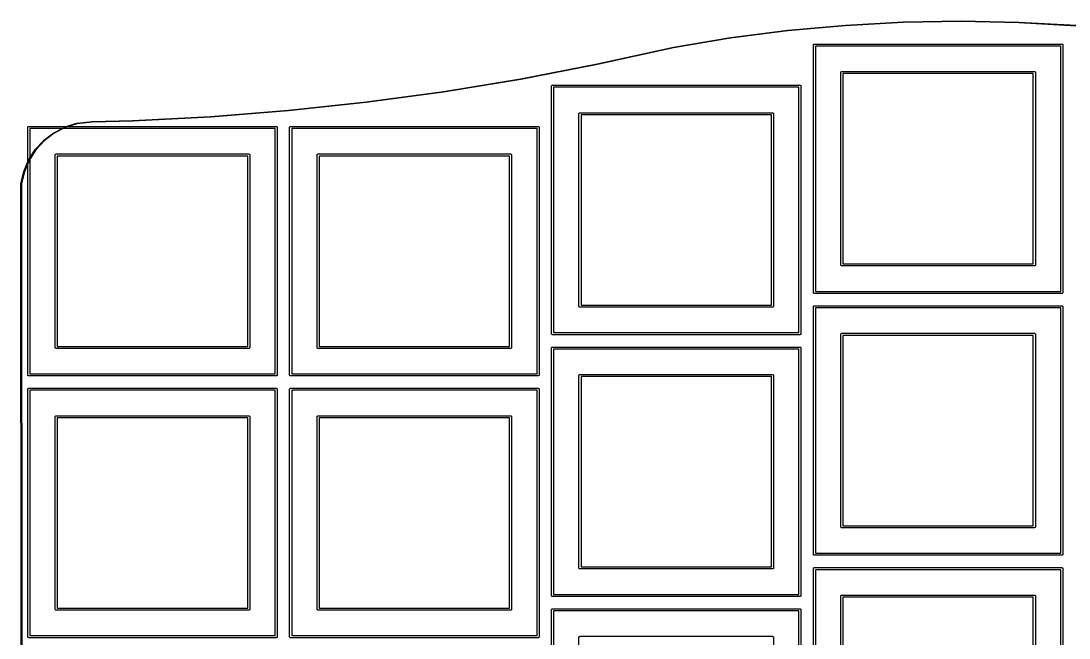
# Model space of a CAD drawing. Extents: x 38 to 193, y -155 to -33.
# Drawn here: x 38.4 to 114.7, y -78.1 to -33.2 of the extents above; entities that cross this region are included whole.
import ezdxf

# ---------------------------------------------------------------- set-up
doc = ezdxf.new("R2010")
doc.units = 0
doc.layers.add('BLACK', color=7, linetype='CONTINUOUS')

msp = doc.modelspace()

# ---------------------------------------------------------------- linework, layer by layer
at = {"layer": 'BLACK', "linetype": 'CONTINUOUS'}
for p, q in [((94.2226, -33.8767), (98.4104, -33.4966)), ((98.4145, -33.5464), (94.2275, -33.9264)), ((98.4104, -33.4966), (98.4111, -33.4965)), ((98.4111, -33.4965), (98.4112, -33.4965)), ((98.4112, -33.4965), (98.4113, -33.4965)), ((98.4113, -33.4965), (102.61, -33.2701)), ((102.613, -33.3201), (98.4145, -33.5464)), ((102.61, -33.2701), (102.611, -33.2701)), ((102.611, -33.2701), (106.816, -33.1977)), ((102.611, -33.2701), (102.611, -33.2701)), ((102.611, -33.2701), (102.611, -33.2701)), ((106.816, -33.2477), (102.613, -33.3201)), ((106.816, -33.1977), (106.816, -33.1977)), ((106.816, -33.1977), (106.817, -33.1977)), ((111.019, -33.3295), (106.816, -33.2477)), ((106.817, -33.1977), (106.817, -33.1977)), ((106.817, -33.1977), (111.021, -33.2795)), ((115.217, -33.5652), (111.019, -33.3295)), ((111.021, -33.2795), (111.022, -33.2795)), ((111.022, -33.2795), (111.022, -33.2795)), ((111.022, -33.2795), (111.022, -33.2795)), ((111.022, -33.2795), (115.22, -33.5153)), ((90.0505, -34.4101), (94.2216, -33.8768)), ((94.2275, -33.9264), (90.0573, -34.4596)), ((94.2216, -33.8768), (94.2223, -33.8767)), ((94.2223, -33.8767), (94.2224, -33.8767)), ((94.2224, -33.8767), (94.2226, -33.8767)), ((85.9008, -35.096), (90.0496, -34.4102)), ((90.0573, -34.4596), (85.9097, -35.1452)), ((90.0496, -34.4102), (90.0503, -34.4101)), ((90.0503, -34.4101), (90.0504, -34.4101)), ((90.0504, -34.4101), (90.0505, -34.4101)), ((96.0746, -34.95), (96.0761, -34.9353)), ((96.075, -34.9537), (96.0746, -34.95)), ((96.075, -52.9463), (96.075, -34.9537)), ((96.0761, -34.9353), (96.0804, -34.9212)), ((96.0804, -34.9212), (96.0873, -34.9081)), ((96.0873, -34.9081), (96.0967, -34.8967)), ((96.0967, -34.8967), (96.1081, -34.8873)), ((96.1081, -34.8873), (96.1212, -34.8804)), ((96.1212, -34.8804), (96.1353, -34.8761)), ((96.1353, -34.8761), (96.1463, -34.875)), ((96.1463, -34.875), (96.15, -34.8746)), ((96.15, -34.8746), (96.1537, -34.875)), ((96.1537, -34.875), (114.146, -34.875)), ((96.225, -35.025), (96.225, -52.875)), ((114.075, -35.025), (96.225, -35.025)), ((114.075, -52.875), (114.075, -35.025)), ((114.146, -34.875), (114.15, -34.8746)), ((114.15, -34.8746), (114.154, -34.875)), ((114.154, -34.875), (114.165, -34.8761)), ((114.165, -34.8761), (114.179, -34.8804)), ((114.179, -34.8804), (114.192, -34.8873)), ((114.192, -34.8873), (114.203, -34.8967)), ((114.203, -34.8967), (114.213, -34.9081)), ((114.213, -34.9081), (114.22, -34.9212)), ((114.22, -34.9212), (114.224, -34.9353)), ((114.224, -34.9353), (114.225, -34.95)), ((114.225, -34.95), (114.225, -34.9537)), ((114.225, -34.9537), (114.225, -52.9463)), ((80.3538, -36.3283), (85.8995, -35.0963)), ((85.9097, -35.1452), (80.3643, -36.3772)), ((85.8995, -35.0963), (85.8998, -35.0962)), ((85.8998, -35.0962), (85.8999, -35.0962)), ((85.8999, -35.0962), (85.9005, -35.096)), ((85.8999, -35.0962), (85.8999, -35.0962)), ((85.8999, -35.0962), (85.8999, -35.0962)), ((85.9005, -35.096), (85.9007, -35.096)), ((85.9007, -35.096), (85.9008, -35.096)), ((74.7762, -37.405), (80.3538, -36.3283)), ((80.3636, -36.3774), (74.7853, -37.4542)), ((80.3637, -36.3773), (80.3636, -36.3774)), ((80.3639, -36.3773), (80.3637, -36.3773)), ((80.3643, -36.3772), (80.3639, -36.3773)), ((98.0746, -36.95), (98.0761, -36.9353)), ((98.075, -36.9537), (98.0746, -36.95)), ((98.075, -50.9463), (98.075, -36.9537)), ((98.0761, -36.9353), (98.0804, -36.9212)), ((98.0804, -36.9212), (98.0873, -36.9081)), ((98.0873, -36.9081), (98.0967, -36.8967)), ((98.0967, -36.8967), (98.1081, -36.8873)), ((98.1081, -36.8873), (98.1212, -36.8804)), ((98.1212, -36.8804), (98.1353, -36.8761)), ((98.1353, -36.8761), (98.1463, -36.875)), ((98.1463, -36.875), (98.15, -36.8746)), ((98.15, -36.8746), (98.1537, -36.875)), ((98.1537, -36.875), (112.146, -36.875)), ((98.225, -37.025), (98.225, -50.875)), ((112.075, -37.025), (98.225, -37.025)), ((112.075, -50.875), (112.075, -37.025)), ((112.146, -36.875), (112.15, -36.8746)), ((112.15, -36.8746), (112.154, -36.875)), ((112.154, -36.875), (112.165, -36.8761)), ((112.165, -36.8761), (112.179, -36.8804)), ((112.179, -36.8804), (112.192, -36.8873)), ((112.192, -36.8873), (112.203, -36.8967)), ((112.203, -36.8967), (112.213, -36.9081)), ((112.213, -36.9081), (112.22, -36.9212)), ((112.22, -36.9212), (112.224, -36.9353)), ((112.224, -36.9353), (112.225, -36.95)), ((112.225, -36.95), (112.225, -36.9537)), ((112.225, -36.9537), (112.225, -50.9463)), ((69.1707, -38.3256), (74.7762, -37.405)), ((74.7846, -37.4543), (69.1784, -38.375)), ((74.7848, -37.4543), (74.7846, -37.4543)), ((74.785, -37.4543), (74.7848, -37.4543)), ((74.7853, -37.4542), (74.785, -37.4543)), ((77.0246, -37.95), (77.0261, -37.9353)), ((77.025, -37.9537), (77.0246, -37.95)), ((77.025, -55.9463), (77.025, -37.9537)), ((77.0261, -37.9353), (77.0304, -37.9212)), ((77.0304, -37.9212), (77.0373, -37.9081)), ((77.0373, -37.9081), (77.0467, -37.8967)), ((77.0467, -37.8967), (77.0581, -37.8873)), ((77.0581, -37.8873), (77.0712, -37.8804)), ((77.0712, -37.8804), (77.0853, -37.8761)), ((77.0853, -37.8761), (77.0963, -37.875)), ((77.0963, -37.875), (77.1, -37.8746)), ((77.1, -37.8746), (77.1037, -37.875)), ((77.1037, -37.875), (95.0963, -37.875)), ((77.175, -38.025), (77.175, -55.875)), ((95.025, -38.025), (77.175, -38.025)), ((95.025, -55.875), (95.025, -38.025)), ((95.0963, -37.875), (95.1, -37.8746)), ((95.1, -37.8746), (95.1037, -37.875)), ((95.1037, -37.875), (95.1147, -37.8761)), ((95.1147, -37.8761), (95.1288, -37.8804)), ((95.1288, -37.8804), (95.1419, -37.8873)), ((95.1419, -37.8873), (95.1533, -37.8967)), ((95.1533, -37.8967), (95.1627, -37.9081)), ((95.1627, -37.9081), (95.1696, -37.9212)), ((95.1696, -37.9212), (95.1739, -37.9353)), ((95.1739, -37.9353), (95.1754, -37.95)), ((95.1754, -37.95), (95.175, -37.9537)), ((95.175, -37.9537), (95.175, -55.9463)), ((63.5417, -39.0893), (69.1707, -38.3256)), ((69.1778, -38.3751), (63.5481, -39.1388)), ((69.1779, -38.3751), (69.1778, -38.3751)), ((69.1781, -38.375), (69.1779, -38.3751)), ((69.1784, -38.375), (69.1781, -38.375)), ((57.8936, -39.6955), (63.5417, -39.0893)), ((63.5474, -39.1389), (57.8985, -39.7452)), ((63.5475, -39.1389), (63.5474, -39.1389)), ((63.5477, -39.1389), (63.5475, -39.1389)), ((63.5481, -39.1388), (63.5477, -39.1389)), ((46.5575, -40.4337), (52.2307, -40.1437)), ((52.2336, -40.1936), (46.5597, -40.4836)), ((52.2307, -40.1437), (57.8936, -39.6955)), ((52.2337, -40.1936), (52.2336, -40.1936)), ((52.2339, -40.1936), (52.2337, -40.1936)), ((52.2343, -40.1936), (52.2339, -40.1936)), ((57.8978, -39.7453), (52.2343, -40.1936)), ((57.898, -39.7453), (57.8978, -39.7453)), ((57.8982, -39.7452), (57.898, -39.7453)), ((57.8985, -39.7452), (57.8982, -39.7452)), ((79.0246, -39.95), (79.0261, -39.9353)), ((79.025, -39.9537), (79.0246, -39.95)), ((79.025, -53.9463), (79.025, -39.9537)), ((79.0261, -39.9353), (79.0304, -39.9212)), ((79.0304, -39.9212), (79.0373, -39.9081)), ((79.0373, -39.9081), (79.0467, -39.8967)), ((79.0467, -39.8967), (79.0581, -39.8873)), ((79.0581, -39.8873), (79.0712, -39.8804)), ((79.0712, -39.8804), (79.0853, -39.8761)), ((79.0853, -39.8761), (79.0963, -39.875)), ((79.0963, -39.875), (79.1, -39.8746)), ((79.1, -39.8746), (79.1037, -39.875)), ((79.1037, -39.875), (93.0963, -39.875)), ((79.175, -40.025), (79.175, -53.875)), ((93.025, -40.025), (79.175, -40.025)), ((93.025, -53.875), (93.025, -40.025)), ((93.0963, -39.875), (93.1, -39.8746)), ((93.1, -39.8746), (93.1037, -39.875)), ((93.1037, -39.875), (93.1147, -39.8761)), ((93.1147, -39.8761), (93.1288, -39.8804)), ((93.1288, -39.8804), (93.1419, -39.8873)), ((93.1419, -39.8873), (93.1533, -39.8967)), ((93.1533, -39.8967), (93.1627, -39.9081)), ((93.1627, -39.9081), (93.1696, -39.9212)), ((93.1696, -39.9212), (93.1739, -39.9353)), ((93.1739, -39.9353), (93.1754, -39.95)), ((93.1754, -39.95), (93.175, -39.9537)), ((93.175, -39.9537), (93.175, -53.9463)), ((38.9246, -40.95), (38.9261, -40.9353)), ((38.925, -40.9537), (38.9246, -40.95)), ((38.925, -58.9463), (38.925, -40.9537)), ((38.9261, -40.9353), (38.9304, -40.9212)), ((38.9304, -40.9212), (38.9373, -40.9081)), ((38.9373, -40.9081), (38.9467, -40.8967)), ((38.9467, -40.8967), (38.9581, -40.8873)), ((38.9581, -40.8873), (38.9712, -40.8804)), ((38.9712, -40.8804), (38.9853, -40.8761)), ((38.9853, -40.8761), (38.9963, -40.875)), ((38.9963, -40.875), (39, -40.8746)), ((39, -40.8746), (39.0037, -40.875)), ((39.0037, -40.875), (56.9963, -40.875)), ((39.075, -41.025), (39.075, -58.875)), ((56.925, -41.025), (39.075, -41.025)), ((40.8184, -41.3307), (41.6236, -40.9145)), ((41.6446, -40.96), (40.8433, -41.3742)), ((41.6236, -40.9145), (41.6277, -40.9129)), ((41.6277, -40.9129), (42.4929, -40.6428)), ((42.5057, -40.6912), (41.6446, -40.96)), ((42.4929, -40.6428), (42.4972, -40.6419)), ((42.4972, -40.6419), (43.3962, -40.5262)), ((43.4012, -40.576), (42.5057, -40.6912)), ((43.3962, -40.5262), (43.3975, -40.5262)), ((43.3975, -40.5262), (43.3989, -40.526)), ((43.3989, -40.526), (43.6104, -40.5217)), ((43.6116, -40.5717), (43.4012, -40.576)), ((43.6104, -40.5217), (46.5575, -40.4337)), ((43.6118, -40.5717), (43.6116, -40.5717)), ((43.6116, -40.5717), (43.6116, -40.5717)), ((46.5592, -40.4837), (43.6118, -40.5717)), ((46.5593, -40.4837), (46.5592, -40.4837)), ((46.5594, -40.4837), (46.5593, -40.4837)), ((46.5597, -40.4836), (46.5594, -40.4837)), ((56.925, -58.875), (56.925, -41.025)), ((56.9963, -40.875), (57, -40.8746)), ((57, -40.8746), (57.0037, -40.875)), ((57.0037, -40.875), (57.0147, -40.8761)), ((57.0147, -40.8761), (57.0288, -40.8804)), ((57.0288, -40.8804), (57.0419, -40.8873)), ((57.0419, -40.8873), (57.0533, -40.8967)), ((57.0533, -40.8967), (57.0627, -40.9081)), ((57.0627, -40.9081), (57.0696, -40.9212)), ((57.0696, -40.9212), (57.0739, -40.9353)), ((57.0739, -40.9353), (57.0754, -40.95)), ((57.0754, -40.95), (57.075, -40.9537)), ((57.075, -40.9537), (57.075, -58.9463)), ((57.9746, -40.95), (57.9761, -40.9353)), ((57.975, -40.9537), (57.9746, -40.95)), ((57.975, -58.9463), (57.975, -40.9537)), ((57.9761, -40.9353), (57.9804, -40.9212)), ((57.9804, -40.9212), (57.9873, -40.9081)), ((57.9873, -40.9081), (57.9967, -40.8967)), ((57.9967, -40.8967), (58.0081, -40.8873)), ((58.0081, -40.8873), (58.0212, -40.8804)), ((58.0212, -40.8804), (58.0353, -40.8761)), ((58.0353, -40.8761), (58.0463, -40.875)), ((58.0463, -40.875), (58.05, -40.8746)), ((58.05, -40.8746), (58.0537, -40.875)), ((58.0537, -40.875), (76.0463, -40.875)), ((58.125, -41.025), (58.125, -58.875)), ((75.975, -41.025), (58.125, -41.025)), ((75.975, -58.875), (75.975, -41.025)), ((76.0463, -40.875), (76.05, -40.8746)), ((76.05, -40.8746), (76.0537, -40.875)), ((76.0537, -40.875), (76.0647, -40.8761)), ((76.0647, -40.8761), (76.0788, -40.8804)), ((76.0788, -40.8804), (76.0919, -40.8873)), ((76.0919, -40.8873), (76.1033, -40.8967)), ((76.1033, -40.8967), (76.1127, -40.9081)), ((76.1127, -40.9081), (76.1196, -40.9212)), ((76.1196, -40.9212), (76.1239, -40.9353)), ((76.1239, -40.9353), (76.1254, -40.95)), ((76.1254, -40.95), (76.125, -40.9537)), ((76.125, -40.9537), (76.125, -58.9463)), ((39.4765, -42.5522), (40.0908, -41.8857)), ((40.1261, -41.9212), (39.5147, -42.5845)), ((40.0908, -41.8857), (40.094, -41.8828)), ((40.094, -41.8828), (40.8147, -41.3331)), ((40.094, -41.8828), (40.094, -41.8828)), ((40.8433, -41.3742), (40.1261, -41.9212)), ((40.8147, -41.3331), (40.8184, -41.3307)), ((38.9846, -43.3187), (39.4738, -42.5556)), ((39.5147, -42.5845), (39.0278, -43.3438)), ((39.4738, -42.5556), (39.4765, -42.5522)), ((38.6332, -44.159), (38.9825, -43.3226)), ((39.0278, -43.3438), (38.6802, -44.1762)), ((38.9825, -43.3226), (38.9835, -43.3207)), ((38.9835, -43.3207), (38.9846, -43.3187)), ((40.9246, -42.95), (40.9261, -42.9353)), ((40.925, -42.9537), (40.9246, -42.95)), ((40.925, -56.9463), (40.925, -42.9537)), ((40.9261, -42.9353), (40.9304, -42.9212)), ((40.9304, -42.9212), (40.9373, -42.9081)), ((40.9373, -42.9081), (40.9467, -42.8967)), ((40.9467, -42.8967), (40.9581, -42.8873)), ((40.9581, -42.8873), (40.9712, -42.8804)), ((40.9712, -42.8804), (40.9853, -42.8761)), ((40.9853, -42.8761), (40.9963, -42.875)), ((40.9963, -42.875), (41, -42.8746)), ((41, -42.8746), (41.0037, -42.875)), ((41.0037, -42.875), (54.9963, -42.875)), ((41.075, -43.025), (41.075, -56.875)), ((54.925, -43.025), (41.075, -43.025)), ((54.925, -56.875), (54.925, -43.025)), ((54.9963, -42.875), (55, -42.8746)), ((55, -42.8746), (55.0037, -42.875)), ((55.0037, -42.875), (55.0147, -42.8761)), ((55.0147, -42.8761), (55.0288, -42.8804)), ((55.0288, -42.8804), (55.0419, -42.8873)), ((55.0419, -42.8873), (55.0533, -42.8967)), ((55.0533, -42.8967), (55.0627, -42.9081)), ((55.0627, -42.9081), (55.0696, -42.9212)), ((55.0696, -42.9212), (55.0739, -42.9353)), ((55.0739, -42.9353), (55.0754, -42.95)), ((55.0754, -42.95), (55.075, -42.9537)), ((55.075, -42.9537), (55.075, -56.9463)), ((59.9746, -42.95), (59.9761, -42.9353)), ((59.975, -42.9537), (59.9746, -42.95)), ((59.975, -56.9463), (59.975, -42.9537)), ((59.9761, -42.9353), (59.9804, -42.9212)), ((59.9804, -42.9212), (59.9873, -42.9081)), ((59.9873, -42.9081), (59.9967, -42.8967)), ((59.9967, -42.8967), (60.0081, -42.8873)), ((60.0081, -42.8873), (60.0212, -42.8804)), ((60.0212, -42.8804), (60.0353, -42.8761)), ((60.0353, -42.8761), (60.0463, -42.875)), ((60.0463, -42.875), (60.05, -42.8746)), ((60.05, -42.8746), (60.0537, -42.875)), ((60.0537, -42.875), (74.0463, -42.875)), ((60.125, -43.025), (60.125, -56.875)), ((73.975, -43.025), (60.125, -43.025)), ((73.975, -56.875), (73.975, -43.025)), ((74.0463, -42.875), (74.05, -42.8746)), ((74.05, -42.8746), (74.0537, -42.875)), ((74.0537, -42.875), (74.0647, -42.8761)), ((74.0647, -42.8761), (74.0788, -42.8804)), ((74.0788, -42.8804), (74.0919, -42.8873)), ((74.0919, -42.8873), (74.1033, -42.8967)), ((74.1033, -42.8967), (74.1127, -42.9081)), ((74.1127, -42.9081), (74.1196, -42.9212)), ((74.1196, -42.9212), (74.1239, -42.9353)), ((74.1239, -42.9353), (74.1254, -42.95)), ((74.1254, -42.95), (74.125, -42.9537)), ((74.125, -42.9537), (74.125, -56.9463)), ((38.4333, -45.0466), (38.6319, -44.1631)), ((38.6802, -44.1762), (38.4825, -45.0557)), ((38.6319, -44.1631), (38.6332, -44.159)), ((38.4325, -45.0517), (38.4329, -45.0481)), ((38.4687, -133.848), (38.4325, -45.0517)), ((38.4329, -45.0481), (38.4333, -45.0466)), ((38.4825, -45.0557), (38.5129, -119.479)), ((98.0746, -50.95), (98.075, -50.9463)), ((98.0761, -50.9647), (98.0746, -50.95)), ((98.0804, -50.9788), (98.0761, -50.9647)), ((98.0873, -50.9919), (98.0804, -50.9788)), ((98.0967, -51.0033), (98.0873, -50.9919)), ((98.1081, -51.0127), (98.0967, -51.0033)), ((98.1212, -51.0196), (98.1081, -51.0127)), ((98.1353, -51.0239), (98.1212, -51.0196)), ((98.15, -51.0254), (98.1353, -51.0239)), ((98.1537, -51.025), (98.15, -51.0254)), ((112.146, -51.025), (98.1537, -51.025)), ((98.225, -50.875), (112.075, -50.875)), ((112.15, -51.0254), (112.146, -51.025)), ((112.154, -51.025), (112.15, -51.0254)), ((112.165, -51.0239), (112.154, -51.025)), ((112.179, -51.0196), (112.165, -51.0239)), ((112.192, -51.0127), (112.179, -51.0196)), ((112.203, -51.0033), (112.192, -51.0127)), ((112.213, -50.9919), (112.203, -51.0033)), ((112.22, -50.9788), (112.213, -50.9919)), ((112.224, -50.9647), (112.22, -50.9788)), ((112.225, -50.95), (112.224, -50.9647)), ((112.225, -50.9463), (112.225, -50.95)), ((96.0746, -52.95), (96.075, -52.9463)), ((96.0761, -52.9647), (96.0746, -52.95)), ((96.0804, -52.9788), (96.0761, -52.9647)), ((96.0873, -52.9919), (96.0804, -52.9788)), ((96.0967, -53.0033), (96.0873, -52.9919)), ((96.1081, -53.0127), (96.0967, -53.0033)), ((96.1212, -53.0196), (96.1081, -53.0127)), ((96.1353, -53.0239), (96.1212, -53.0196)), ((96.15, -53.0254), (96.1353, -53.0239)), ((96.1537, -53.025), (96.15, -53.0254)), ((114.146, -53.025), (96.1537, -53.025)), ((96.225, -52.875), (114.075, -52.875)), ((114.15, -53.0254), (114.146, -53.025)), ((114.154, -53.025), (114.15, -53.0254)), ((114.165, -53.0239), (114.154, -53.025)), ((114.179, -53.0196), (114.165, -53.0239)), ((114.192, -53.0127), (114.179, -53.0196)), ((114.203, -53.0033), (114.192, -53.0127)), ((114.213, -52.9919), (114.203, -53.0033)), ((114.22, -52.9788), (114.213, -52.9919)), ((114.224, -52.9647), (114.22, -52.9788)), ((114.225, -52.95), (114.224, -52.9647)), ((114.225, -52.9463), (114.225, -52.95)), ((79.0246, -53.95), (79.025, -53.9463)), ((79.0261, -53.9647), (79.0246, -53.95)), ((79.0304, -53.9788), (79.0261, -53.9647)), ((79.0373, -53.9919), (79.0304, -53.9788)), ((79.041, -53.9963), (79.0373, -53.9919)), ((79.0467, -54.0033), (79.041, -53.9963)), ((79.0581, -54.0127), (79.0467, -54.0033)), ((79.0712, -54.0196), (79.0581, -54.0127)), ((79.0853, -54.0239), (79.0712, -54.0196)), ((79.1, -54.0254), (79.0853, -54.0239)), ((79.1037, -54.025), (79.1, -54.0254)), ((93.0963, -54.025), (79.1037, -54.025)), ((79.175, -53.875), (93.025, -53.875)), ((93.1, -54.0254), (93.0963, -54.025)), ((93.1037, -54.025), (93.1, -54.0254)), ((93.1147, -54.0239), (93.1037, -54.025)), ((93.1288, -54.0196), (93.1147, -54.0239)), ((93.1419, -54.0127), (93.1288, -54.0196)), ((93.1533, -54.0033), (93.1419, -54.0127)), ((93.1627, -53.9919), (93.1533, -54.0033)), ((93.1696, -53.9788), (93.1627, -53.9919)), ((93.1739, -53.9647), (93.1696, -53.9788)), ((93.1754, -53.95), (93.1739, -53.9647)), ((93.175, -53.9463), (93.1754, -53.95)), ((96.0746, -54), (96.0761, -53.9853)), ((96.075, -54.0037), (96.0746, -54)), ((96.075, -71.9963), (96.075, -54.0037)), ((96.0761, -53.9853), (96.0804, -53.9712)), ((96.0804, -53.9712), (96.0873, -53.9581)), ((96.0873, -53.9581), (96.0967, -53.9467)), ((96.0967, -53.9467), (96.1081, -53.9373)), ((96.1081, -53.9373), (96.1212, -53.9304)), ((96.1212, -53.9304), (96.1353, -53.9261)), ((96.1353, -53.9261), (96.1463, -53.925)), ((96.1463, -53.925), (96.15, -53.9246)), ((96.15, -53.9246), (96.1537, -53.925)), ((96.1537, -53.925), (114.146, -53.925)), ((96.225, -54.075), (96.225, -71.925)), ((114.075, -54.075), (96.225, -54.075)), ((114.075, -71.925), (114.075, -54.075)), ((114.146, -53.925), (114.15, -53.9246)), ((114.15, -53.9246), (114.154, -53.925)), ((114.154, -53.925), (114.165, -53.9261)), ((114.165, -53.9261), (114.179, -53.9304)), ((114.179, -53.9304), (114.192, -53.9373)), ((114.192, -53.9373), (114.203, -53.9467)), ((114.203, -53.9467), (114.213, -53.9581)), ((114.213, -53.9581), (114.22, -53.9712)), ((114.22, -53.9712), (114.224, -53.9853)), ((114.224, -53.9853), (114.225, -54)), ((114.225, -54), (114.225, -54.0037)), ((114.225, -54.0037), (114.225, -71.9963)), ((77.0246, -55.95), (77.025, -55.9463)), ((77.0261, -55.9647), (77.0246, -55.95)), ((77.0304, -55.9788), (77.0261, -55.9647)), ((77.0373, -55.9919), (77.0304, -55.9788)), ((77.041, -55.9963), (77.0373, -55.9919)), ((77.0467, -56.0033), (77.041, -55.9963)), ((77.0581, -56.0127), (77.0467, -56.0033)), ((77.0712, -56.0196), (77.0581, -56.0127)), ((77.0853, -56.0239), (77.0712, -56.0196)), ((77.1, -56.0254), (77.0853, -56.0239)), ((77.1037, -56.025), (77.1, -56.0254)), ((95.0963, -56.025), (77.1037, -56.025)), ((77.175, -55.875), (95.025, -55.875)), ((95.1, -56.0254), (95.0963, -56.025)), ((95.1037, -56.025), (95.1, -56.0254)), ((95.1147, -56.0239), (95.1037, -56.025)), ((95.1288, -56.0196), (95.1147, -56.0239)), ((95.1419, -56.0127), (95.1288, -56.0196)), ((95.1533, -56.0033), (95.1419, -56.0127)), ((95.1627, -55.9919), (95.1533, -56.0033)), ((95.1696, -55.9788), (95.1627, -55.9919)), ((95.1739, -55.9647), (95.1696, -55.9788)), ((95.1754, -55.95), (95.1739, -55.9647)), ((95.175, -55.9463), (95.1754, -55.95)), ((98.0746, -56), (98.0761, -55.9853)), ((98.075, -56.0037), (98.0746, -56)), ((98.075, -69.9963), (98.075, -56.0037)), ((98.0761, -55.9853), (98.0804, -55.9712)), ((98.0804, -55.9712), (98.0873, -55.9581)), ((98.0873, -55.9581), (98.0967, -55.9467)), ((98.0967, -55.9467), (98.1081, -55.9373)), ((98.1081, -55.9373), (98.1212, -55.9304)), ((98.1212, -55.9304), (98.1353, -55.9261)), ((98.1353, -55.9261), (98.1463, -55.925)), ((98.1463, -55.925), (98.15, -55.9246)), ((98.15, -55.9246), (98.1537, -55.925)), ((98.1537, -55.925), (112.146, -55.925)), ((98.225, -56.075), (98.225, -69.925)), ((112.075, -56.075), (98.225, -56.075)), ((112.075, -69.925), (112.075, -56.075)), ((112.146, -55.925), (112.15, -55.9246)), ((112.15, -55.9246), (112.154, -55.925)), ((112.154, -55.925), (112.165, -55.9261)), ((112.165, -55.9261), (112.179, -55.9304)), ((112.179, -55.9304), (112.192, -55.9373)), ((112.192, -55.9373), (112.203, -55.9467)), ((112.203, -55.9467), (112.213, -55.9581)), ((112.213, -55.9581), (112.22, -55.9712)), ((112.22, -55.9712), (112.224, -55.9853)), ((112.224, -55.9853), (112.225, -56)), ((112.225, -56), (112.225, -56.0037)), ((112.225, -56.0037), (112.225, -69.9963)), ((40.9246, -56.95), (40.925, -56.9463)), ((40.9261, -56.9647), (40.9246, -56.95)), ((40.9304, -56.9788), (40.9261, -56.9647)), ((40.9373, -56.9919), (40.9304, -56.9788)), ((40.941, -56.9963), (40.9373, -56.9919)), ((40.9467, -57.0033), (40.941, -56.9963)), ((40.9581, -57.0127), (40.9467, -57.0033)), ((40.9712, -57.0196), (40.9581, -57.0127)), ((40.9853, -57.0239), (40.9712, -57.0196)), ((41, -57.0254), (40.9853, -57.0239)), ((41.0037, -57.025), (41, -57.0254)), ((54.9963, -57.025), (41.0037, -57.025)), ((41.075, -56.875), (54.925, -56.875)), ((55, -57.0254), (54.9963, -57.025)), ((55.0037, -57.025), (55, -57.0254)), ((55.0147, -57.0239), (55.0037, -57.025)), ((55.0288, -57.0196), (55.0147, -57.0239)), ((55.0419, -57.0127), (55.0288, -57.0196)), ((55.0533, -57.0033), (55.0419, -57.0127)), ((55.0627, -56.9919), (55.0533, -57.0033)), ((55.0696, -56.9788), (55.0627, -56.9919)), ((55.0739, -56.9647), (55.0696, -56.9788)), ((55.0754, -56.95), (55.0739, -56.9647)), ((55.075, -56.9463), (55.0754, -56.95)), ((59.9746, -56.95), (59.975, -56.9463)), ((59.9761, -56.9647), (59.9746, -56.95)), ((59.9804, -56.9788), (59.9761, -56.9647)), ((59.9873, -56.9919), (59.9804, -56.9788)), ((59.991, -56.9963), (59.9873, -56.9919)), ((59.9967, -57.0033), (59.991, -56.9963)), ((60.0081, -57.0127), (59.9967, -57.0033)), ((60.0212, -57.0196), (60.0081, -57.0127)), ((60.0353, -57.0239), (60.0212, -57.0196)), ((60.05, -57.0254), (60.0353, -57.0239)), ((60.0537, -57.025), (60.05, -57.0254)), ((74.0463, -57.025), (60.0537, -57.025)), ((60.125, -56.875), (73.975, -56.875)), ((74.05, -57.0254), (74.0463, -57.025)), ((74.0537, -57.025), (74.05, -57.0254)), ((74.0647, -57.0239), (74.0537, -57.025)), ((74.0788, -57.0196), (74.0647, -57.0239)), ((74.0919, -57.0127), (74.0788, -57.0196)), ((74.1033, -57.0033), (74.0919, -57.0127)), ((74.1127, -56.9919), (74.1033, -57.0033)), ((74.1196, -56.9788), (74.1127, -56.9919)), ((74.1239, -56.9647), (74.1196, -56.9788)), ((74.1254, -56.95), (74.1239, -56.9647)), ((74.125, -56.9463), (74.1254, -56.95)), ((77.0246, -57), (77.0261, -56.9853)), ((77.025, -57.0037), (77.0246, -57)), ((77.025, -74.9963), (77.025, -57.0037)), ((77.0261, -56.9853), (77.0304, -56.9712)), ((77.0304, -56.9712), (77.0373, -56.9581)), ((77.0373, -56.9581), (77.0467, -56.9467)), ((77.0467, -56.9467), (77.0581, -56.9373)), ((77.0581, -56.9373), (77.0712, -56.9304)), ((77.0712, -56.9304), (77.0853, -56.9261)), ((77.0853, -56.9261), (77.0963, -56.925)), ((77.0963, -56.925), (77.1, -56.9246)), ((77.1, -56.9246), (77.1037, -56.925)), ((77.1037, -56.925), (95.0963, -56.925)), ((77.175, -57.075), (77.175, -74.925)), ((95.025, -57.075), (77.175, -57.075)), ((95.025, -74.925), (95.025, -57.075)), ((95.0963, -56.925), (95.1, -56.9246)), ((95.1, -56.9246), (95.1037, -56.925)), ((95.1037, -56.925), (95.1147, -56.9261)), ((95.1147, -56.9261), (95.1288, -56.9304)), ((95.1288, -56.9304), (95.1419, -56.9373)), ((95.1419, -56.9373), (95.1533, -56.9467)), ((95.1533, -56.9467), (95.1627, -56.9581)), ((95.1627, -56.9581), (95.1696, -56.9712)), ((95.1696, -56.9712), (95.1739, -56.9853)), ((95.1739, -56.9853), (95.1754, -57)), ((95.1754, -57), (95.175, -57.0037)), ((95.175, -57.0037), (95.175, -74.9963)), ((38.9246, -58.95), (38.925, -58.9463)), ((38.9261, -58.9647), (38.9246, -58.95)), ((38.9304, -58.9788), (38.9261, -58.9647)), ((38.9373, -58.9919), (38.9304, -58.9788)), ((38.941, -58.9963), (38.9373, -58.9919)), ((38.9467, -59.0033), (38.941, -58.9963)), ((38.9581, -59.0127), (38.9467, -59.0033)), ((38.9712, -59.0196), (38.9581, -59.0127)), ((38.9853, -59.0239), (38.9712, -59.0196)), ((39, -59.0254), (38.9853, -59.0239)), ((39.0037, -59.025), (39, -59.0254)), ((56.9963, -59.025), (39.0037, -59.025)), ((39.075, -58.875), (56.925, -58.875)), ((57, -59.0254), (56.9963, -59.025)), ((57.0037, -59.025), (57, -59.0254)), ((57.0147, -59.0239), (57.0037, -59.025)), ((57.0288, -59.0196), (57.0147, -59.0239)), ((57.0419, -59.0127), (57.0288, -59.0196)), ((57.0533, -59.0033), (57.0419, -59.0127)), ((57.0627, -58.9919), (57.0533, -59.0033)), ((57.0696, -58.9788), (57.0627, -58.9919)), ((57.0739, -58.9647), (57.0696, -58.9788)), ((57.0754, -58.95), (57.0739, -58.9647)), ((57.075, -58.9463), (57.0754, -58.95)), ((57.9746, -58.95), (57.975, -58.9463)), ((57.9761, -58.9647), (57.9746, -58.95)), ((57.9804, -58.9788), (57.9761, -58.9647)), ((57.9873, -58.9919), (57.9804, -58.9788)), ((57.991, -58.9963), (57.9873, -58.9919)), ((57.9967, -59.0033), (57.991, -58.9963)), ((58.0081, -59.0127), (57.9967, -59.0033)), ((58.0212, -59.0196), (58.0081, -59.0127)), ((58.0353, -59.0239), (58.0212, -59.0196)), ((58.05, -59.0254), (58.0353, -59.0239)), ((58.0537, -59.025), (58.05, -59.0254)), ((76.0463, -59.025), (58.0537, -59.025)), ((58.125, -58.875), (75.975, -58.875)), ((76.05, -59.0254), (76.0463, -59.025)), ((76.0537, -59.025), (76.05, -59.0254)), ((76.0647, -59.0239), (76.0537, -59.025)), ((76.0788, -59.0196), (76.0647, -59.0239)), ((76.0919, -59.0127), (76.0788, -59.0196)), ((76.1033, -59.0033), (76.0919, -59.0127)), ((76.1127, -58.9919), (76.1033, -59.0033)), ((76.1196, -58.9788), (76.1127, -58.9919)), ((76.1239, -58.9647), (76.1196, -58.9788)), ((76.1254, -58.95), (76.1239, -58.9647)), ((76.125, -58.9463), (76.1254, -58.95)), ((79.0246, -59), (79.0261, -58.9853)), ((79.025, -59.0037), (79.0246, -59)), ((79.025, -72.9963), (79.025, -59.0037)), ((79.0261, -58.9853), (79.0304, -58.9712)), ((79.0304, -58.9712), (79.0373, -58.9581)), ((79.0373, -58.9581), (79.0467, -58.9467)), ((79.0467, -58.9467), (79.0581, -58.9373)), ((79.0581, -58.9373), (79.0712, -58.9304)), ((79.0712, -58.9304), (79.0853, -58.9261)), ((79.0853, -58.9261), (79.0963, -58.925)), ((79.0963, -58.925), (79.1, -58.9246)), ((79.1, -58.9246), (79.1037, -58.925)), ((79.1037, -58.925), (93.0963, -58.925)), ((79.175, -59.075), (79.175, -72.925)), ((93.025, -59.075), (79.175, -59.075)), ((93.025, -72.925), (93.025, -59.075)), ((93.0963, -58.925), (93.1, -58.9246)), ((93.1, -58.9246), (93.1037, -58.925)), ((93.1037, -58.925), (93.1147, -58.9261)), ((93.1147, -58.9261), (93.1288, -58.9304)), ((93.1288, -58.9304), (93.1419, -58.9373)), ((93.1419, -58.9373), (93.1533, -58.9467)), ((93.1533, -58.9467), (93.1627, -58.9581)), ((93.1627, -58.9581), (93.1696, -58.9712)), ((93.1696, -58.9712), (93.1739, -58.9853)), ((93.1739, -58.9853), (93.1754, -59)), ((93.1754, -59), (93.175, -59.0037)), ((93.175, -59.0037), (93.175, -72.9963)), ((38.9246, -60), (38.9261, -59.9853)), ((38.925, -60.0037), (38.9246, -60)), ((38.925, -77.9963), (38.925, -60.0037)), ((38.9261, -59.9853), (38.9304, -59.9712)), ((38.9304, -59.9712), (38.9373, -59.9581)), ((38.9373, -59.9581), (38.9467, -59.9467)), ((38.9467, -59.9467), (38.9581, -59.9373)), ((38.9581, -59.9373), (38.9712, -59.9304)), ((38.9712, -59.9304), (38.9853, -59.9261)), ((38.9853, -59.9261), (38.9963, -59.925)), ((38.9963, -59.925), (39, -59.9246)), ((39, -59.9246), (39.0037, -59.925)), ((39.0037, -59.925), (56.9963, -59.925)), ((39.075, -60.075), (39.075, -77.925)), ((56.925, -60.075), (39.075, -60.075)), ((56.925, -77.925), (56.925, -60.075)), ((56.9963, -59.925), (57, -59.9246)), ((57, -59.9246), (57.0037, -59.925)), ((57.0037, -59.925), (57.0147, -59.9261)), ((57.0147, -59.9261), (57.0288, -59.9304)), ((57.0288, -59.9304), (57.0419, -59.9373)), ((57.0419, -59.9373), (57.0533, -59.9467)), ((57.0533, -59.9467), (57.0627, -59.9581)), ((57.0627, -59.9581), (57.0696, -59.9712)), ((57.0696, -59.9712), (57.0739, -59.9853)), ((57.0739, -59.9853), (57.0754, -60)), ((57.0754, -60), (57.075, -60.0037)), ((57.075, -60.0037), (57.075, -77.9963)), ((57.9746, -60), (57.9761, -59.9853)), ((57.975, -60.0037), (57.9746, -60)), ((57.975, -77.9963), (57.975, -60.0037)), ((57.9761, -59.9853), (57.9804, -59.9712)), ((57.9804, -59.9712), (57.9873, -59.9581)), ((57.9873, -59.9581), (57.9967, -59.9467)), ((57.9967, -59.9467), (58.0081, -59.9373)), ((58.0081, -59.9373), (58.0212, -59.9304)), ((58.0212, -59.9304), (58.0353, -59.9261)), ((58.0353, -59.9261), (58.0463, -59.925)), ((58.0463, -59.925), (58.05, -59.9246)), ((58.05, -59.9246), (58.0537, -59.925)), ((58.0537, -59.925), (76.0463, -59.925)), ((58.125, -60.075), (58.125, -77.925)), ((75.975, -60.075), (58.125, -60.075)), ((75.975, -77.925), (75.975, -60.075)), ((76.0463, -59.925), (76.05, -59.9246)), ((76.05, -59.9246), (76.0537, -59.925)), ((76.0537, -59.925), (76.0647, -59.9261)), ((76.0647, -59.9261), (76.0788, -59.9304)), ((76.0788, -59.9304), (76.0919, -59.9373)), ((76.0919, -59.9373), (76.1033, -59.9467)), ((76.1033, -59.9467), (76.1127, -59.9581)), ((76.1127, -59.9581), (76.1196, -59.9712)), ((76.1196, -59.9712), (76.1239, -59.9853)), ((76.1239, -59.9853), (76.1254, -60)), ((76.1254, -60), (76.125, -60.0037)), ((76.125, -60.0037), (76.125, -77.9963)), ((40.9246, -62), (40.9261, -61.9853)), ((40.925, -62.0037), (40.9246, -62)), ((40.925, -75.9963), (40.925, -62.0037)), ((40.9261, -61.9853), (40.9304, -61.9712)), ((40.9304, -61.9712), (40.9373, -61.9581)), ((40.9373, -61.9581), (40.9467, -61.9467)), ((40.9467, -61.9467), (40.9581, -61.9373)), ((40.9581, -61.9373), (40.9712, -61.9304)), ((40.9712, -61.9304), (40.9853, -61.9261)), ((40.9853, -61.9261), (40.9963, -61.925)), ((40.9963, -61.925), (41, -61.9246)), ((41, -61.9246), (41.0037, -61.925)), ((41.0037, -61.925), (54.9963, -61.925)), ((41.075, -62.075), (41.075, -75.925)), ((54.925, -62.075), (41.075, -62.075)), ((54.925, -75.925), (54.925, -62.075)), ((54.9963, -61.925), (55, -61.9246)), ((55, -61.9246), (55.0037, -61.925)), ((55.0037, -61.925), (55.0147, -61.9261)), ((55.0147, -61.9261), (55.0288, -61.9304)), ((55.0288, -61.9304), (55.0419, -61.9373)), ((55.0419, -61.9373), (55.0533, -61.9467)), ((55.0533, -61.9467), (55.0627, -61.9581)), ((55.0627, -61.9581), (55.0696, -61.9712)), ((55.0696, -61.9712), (55.0739, -61.9853)), ((55.0739, -61.9853), (55.0754, -62)), ((55.0754, -62), (55.075, -62.0037)), ((55.075, -62.0037), (55.075, -75.9963)), ((59.9746, -62), (59.9761, -61.9853)), ((59.975, -62.0037), (59.9746, -62)), ((59.975, -75.9963), (59.975, -62.0037)), ((59.9761, -61.9853), (59.9804, -61.9712)), ((59.9804, -61.9712), (59.9873, -61.9581)), ((59.9873, -61.9581), (59.9967, -61.9467)), ((59.9967, -61.9467), (60.0081, -61.9373)), ((60.0081, -61.9373), (60.0212, -61.9304)), ((60.0212, -61.9304), (60.0353, -61.9261)), ((60.0353, -61.9261), (60.0463, -61.925)), ((60.0463, -61.925), (60.05, -61.9246)), ((60.05, -61.9246), (60.0537, -61.925)), ((60.0537, -61.925), (74.0463, -61.925)), ((60.125, -62.075), (60.125, -75.925)), ((73.975, -62.075), (60.125, -62.075)), ((73.975, -75.925), (73.975, -62.075)), ((74.0463, -61.925), (74.05, -61.9246)), ((74.05, -61.9246), (74.0537, -61.925)), ((74.0537, -61.925), (74.0647, -61.9261)), ((74.0647, -61.9261), (74.0788, -61.9304)), ((74.0788, -61.9304), (74.0919, -61.9373)), ((74.0919, -61.9373), (74.1033, -61.9467)), ((74.1033, -61.9467), (74.1127, -61.9581)), ((74.1127, -61.9581), (74.1196, -61.9712)), ((74.1196, -61.9712), (74.1239, -61.9853)), ((74.1239, -61.9853), (74.1254, -62)), ((74.1254, -62), (74.125, -62.0037)), ((74.125, -62.0037), (74.125, -75.9963)), ((98.0746, -70), (98.075, -69.9963)), ((98.0761, -70.0147), (98.0746, -70)), ((98.0804, -70.0288), (98.0761, -70.0147)), ((98.0873, -70.0419), (98.0804, -70.0288)), ((98.0967, -70.0533), (98.0873, -70.0419)), ((98.1081, -70.0627), (98.0967, -70.0533)), ((98.1212, -70.0696), (98.1081, -70.0627)), ((98.1353, -70.0739), (98.1212, -70.0696)), ((98.15, -70.0754), (98.1353, -70.0739)), ((98.1537, -70.075), (98.15, -70.0754)), ((112.146, -70.075), (98.1537, -70.075)), ((98.225, -69.925), (112.075, -69.925)), ((112.15, -70.0754), (112.146, -70.075)), ((112.154, -70.075), (112.15, -70.0754)), ((112.165, -70.0739), (112.154, -70.075)), ((112.179, -70.0696), (112.165, -70.0739)), ((112.192, -70.0627), (112.179, -70.0696)), ((112.203, -70.0533), (112.192, -70.0627)), ((112.213, -70.0419), (112.203, -70.0533)), ((112.22, -70.0288), (112.213, -70.0419)), ((112.224, -70.0147), (112.22, -70.0288)), ((112.225, -70), (112.224, -70.0147)), ((112.225, -69.9963), (112.225, -70)), ((96.0746, -72), (96.075, -71.9963)), ((96.0761, -72.0147), (96.0746, -72)), ((96.0804, -72.0288), (96.0761, -72.0147)), ((96.0873, -72.0419), (96.0804, -72.0288)), ((96.0967, -72.0533), (96.0873, -72.0419)), ((96.1081, -72.0627), (96.0967, -72.0533)), ((96.1212, -72.0696), (96.1081, -72.0627)), ((96.1353, -72.0739), (96.1212, -72.0696)), ((96.15, -72.0754), (96.1353, -72.0739)), ((96.1537, -72.075), (96.15, -72.0754)), ((114.146, -72.075), (96.1537, -72.075)), ((96.225, -71.925), (114.075, -71.925)), ((114.15, -72.0754), (114.146, -72.075)), ((114.154, -72.075), (114.15, -72.0754)), ((114.165, -72.0739), (114.154, -72.075)), ((114.179, -72.0696), (114.165, -72.0739)), ((114.192, -72.0627), (114.179, -72.0696)), ((114.203, -72.0533), (114.192, -72.0627)), ((114.213, -72.0419), (114.203, -72.0533)), ((114.22, -72.0288), (114.213, -72.0419)), ((114.224, -72.0147), (114.22, -72.0288)), ((114.225, -72), (114.224, -72.0147)), ((114.225, -71.9963), (114.225, -72)), ((79.0246, -73), (79.025, -72.9963)), ((79.0261, -73.0147), (79.0246, -73)), ((79.0304, -73.0288), (79.0261, -73.0147)), ((79.0373, -73.0419), (79.0304, -73.0288)), ((79.041, -73.0463), (79.0373, -73.0419)), ((79.0467, -73.0533), (79.041, -73.0463)), ((79.0581, -73.0627), (79.0467, -73.0533)), ((79.0712, -73.0696), (79.0581, -73.0627)), ((79.0853, -73.0739), (79.0712, -73.0696)), ((79.1, -73.0754), (79.0853, -73.0739)), ((79.1037, -73.075), (79.1, -73.0754)), ((93.0963, -73.075), (79.1037, -73.075)), ((79.175, -72.925), (93.025, -72.925)), ((93.1, -73.0754), (93.0963, -73.075)), ((93.1037, -73.075), (93.1, -73.0754)), ((93.1147, -73.0739), (93.1037, -73.075)), ((93.1288, -73.0696), (93.1147, -73.0739)), ((93.1419, -73.0627), (93.1288, -73.0696)), ((93.1533, -73.0533), (93.1419, -73.0627)), ((93.1627, -73.0419), (93.1533, -73.0533)), ((93.1696, -73.0288), (93.1627, -73.0419)), ((93.1739, -73.0147), (93.1696, -73.0288)), ((93.1754, -73), (93.1739, -73.0147)), ((93.175, -72.9963), (93.1754, -73)), ((96.0746, -73.05), (96.0761, -73.0353)), ((96.075, -73.0537), (96.0746, -73.05)), ((96.075, -91.0463), (96.075, -73.0537)), ((96.0761, -73.0353), (96.0804, -73.0212)), ((96.0804, -73.0212), (96.0873, -73.0081)), ((96.0873, -73.0081), (96.0967, -72.9967)), ((96.0967, -72.9967), (96.1081, -72.9873)), ((96.1081, -72.9873), (96.1212, -72.9804)), ((96.1212, -72.9804), (96.1353, -72.9761)), ((96.1353, -72.9761), (96.1463, -72.975)), ((96.1463, -72.975), (96.15, -72.9746)), ((96.15, -72.9746), (96.1537, -72.975)), ((96.1537, -72.975), (114.146, -72.975)), ((96.225, -73.125), (96.225, -90.975)), ((114.075, -73.125), (96.225, -73.125)), ((114.075, -90.975), (114.075, -73.125)), ((114.146, -72.975), (114.15, -72.9746)), ((114.15, -72.9746), (114.154, -72.975)), ((114.154, -72.975), (114.165, -72.9761)), ((114.165, -72.9761), (114.179, -72.9804)), ((114.179, -72.9804), (114.192, -72.9873)), ((114.192, -72.9873), (114.203, -72.9967)), ((114.203, -72.9967), (114.213, -73.0081)), ((114.213, -73.0081), (114.22, -73.0212)), ((114.22, -73.0212), (114.224, -73.0353)), ((114.224, -73.0353), (114.225, -73.05)), ((114.225, -73.05), (114.225, -73.0537)), ((114.225, -73.0537), (114.225, -91.0463)), ((77.0246, -75), (77.025, -74.9963)), ((77.0261, -75.0147), (77.0246, -75)), ((77.0304, -75.0288), (77.0261, -75.0147)), ((77.0373, -75.0419), (77.0304, -75.0288)), ((77.041, -75.0463), (77.0373, -75.0419)), ((77.0467, -75.0533), (77.041, -75.0463)), ((77.0581, -75.0627), (77.0467, -75.0533)), ((77.0712, -75.0696), (77.0581, -75.0627)), ((77.0853, -75.0739), (77.0712, -75.0696)), ((77.1, -75.0754), (77.0853, -75.0739)), ((77.1037, -75.075), (77.1, -75.0754)), ((95.0963, -75.075), (77.1037, -75.075)), ((77.175, -74.925), (95.025, -74.925)), ((95.1, -75.0754), (95.0963, -75.075)), ((95.1037, -75.075), (95.1, -75.0754)), ((95.1147, -75.0739), (95.1037, -75.075)), ((95.1288, -75.0696), (95.1147, -75.0739)), ((95.1419, -75.0627), (95.1288, -75.0696)), ((95.1533, -75.0533), (95.1419, -75.0627)), ((95.1627, -75.0419), (95.1533, -75.0533)), ((95.1696, -75.0288), (95.1627, -75.0419)), ((95.1739, -75.0147), (95.1696, -75.0288)), ((95.1754, -75), (95.1739, -75.0147)), ((95.175, -74.9963), (95.1754, -75)), ((98.0746, -75.05), (98.0761, -75.0353)), ((98.075, -75.0537), (98.0746, -75.05)), ((98.075, -89.0463), (98.075, -75.0537)), ((98.0761, -75.0353), (98.0804, -75.0212)), ((98.0804, -75.0212), (98.0873, -75.0081)), ((98.0873, -75.0081), (98.0967, -74.9967)), ((98.0967, -74.9967), (98.1081, -74.9873)), ((98.1081, -74.9873), (98.1212, -74.9804)), ((98.1212, -74.9804), (98.1353, -74.9761)), ((98.1353, -74.9761), (98.1463, -74.975)), ((98.1463, -74.975), (98.15, -74.9746)), ((98.15, -74.9746), (98.1537, -74.975)), ((98.1537, -74.975), (112.146, -74.975)), ((98.225, -75.125), (98.225, -88.975)), ((112.075, -75.125), (98.225, -75.125)), ((112.075, -88.975), (112.075, -75.125)), ((112.146, -74.975), (112.15, -74.9746)), ((112.15, -74.9746), (112.154, -74.975)), ((112.154, -74.975), (112.165, -74.9761)), ((112.165, -74.9761), (112.179, -74.9804)), ((112.179, -74.9804), (112.192, -74.9873)), ((112.192, -74.9873), (112.203, -74.9967)), ((112.203, -74.9967), (112.213, -75.0081)), ((112.213, -75.0081), (112.22, -75.0212)), ((112.22, -75.0212), (112.224, -75.0353)), ((112.224, -75.0353), (112.225, -75.05)), ((112.225, -75.05), (112.225, -75.0537)), ((112.225, -75.0537), (112.225, -89.0463)), ((40.9246, -76), (40.925, -75.9963)), ((40.9261, -76.0147), (40.9246, -76)), ((40.9304, -76.0288), (40.9261, -76.0147)), ((40.9373, -76.0419), (40.9304, -76.0288)), ((40.941, -76.0463), (40.9373, -76.0419)), ((40.9467, -76.0533), (40.941, -76.0463)), ((40.9581, -76.0627), (40.9467, -76.0533)), ((40.9712, -76.0696), (40.9581, -76.0627)), ((40.9853, -76.0739), (40.9712, -76.0696)), ((41, -76.0754), (40.9853, -76.0739)), ((41.0037, -76.075), (41, -76.0754)), ((54.9963, -76.075), (41.0037, -76.075)), ((41.075, -75.925), (54.925, -75.925)), ((55, -76.0754), (54.9963, -76.075)), ((55.0037, -76.075), (55, -76.0754)), ((55.0147, -76.0739), (55.0037, -76.075)), ((55.0288, -76.0696), (55.0147, -76.0739)), ((55.0419, -76.0627), (55.0288, -76.0696)), ((55.0533, -76.0533), (55.0419, -76.0627)), ((55.0627, -76.0419), (55.0533, -76.0533)), ((55.0696, -76.0288), (55.0627, -76.0419)), ((55.0739, -76.0147), (55.0696, -76.0288)), ((55.0754, -76), (55.0739, -76.0147)), ((55.075, -75.9963), (55.0754, -76)), ((59.9746, -76), (59.975, -75.9963)), ((59.9761, -76.0147), (59.9746, -76)), ((59.9804, -76.0288), (59.9761, -76.0147)), ((59.9873, -76.0419), (59.9804, -76.0288)), ((59.991, -76.0463), (59.9873, -76.0419)), ((59.9967, -76.0533), (59.991, -76.0463)), ((60.0081, -76.0627), (59.9967, -76.0533)), ((60.0212, -76.0696), (60.0081, -76.0627)), ((60.0353, -76.0739), (60.0212, -76.0696)), ((60.05, -76.0754), (60.0353, -76.0739)), ((60.0537, -76.075), (60.05, -76.0754)), ((74.0463, -76.075), (60.0537, -76.075)), ((60.125, -75.925), (73.975, -75.925)), ((74.05, -76.0754), (74.0463, -76.075)), ((74.0537, -76.075), (74.05, -76.0754)), ((74.0647, -76.0739), (74.0537, -76.075)), ((74.0788, -76.0696), (74.0647, -76.0739)), ((74.0919, -76.0627), (74.0788, -76.0696)), ((74.1033, -76.0533), (74.0919, -76.0627)), ((74.1127, -76.0419), (74.1033, -76.0533)), ((74.1196, -76.0288), (74.1127, -76.0419)), ((74.1239, -76.0147), (74.1196, -76.0288)), ((74.1254, -76), (74.1239, -76.0147)), ((74.125, -75.9963), (74.1254, -76)), ((77.0246, -76.05), (77.0261, -76.0353)), ((77.025, -76.0537), (77.0246, -76.05)), ((77.025, -94.0463), (77.025, -76.0537)), ((77.0261, -76.0353), (77.0304, -76.0212)), ((77.0304, -76.0212), (77.0373, -76.0081)), ((77.0373, -76.0081), (77.0467, -75.9967)), ((77.0467, -75.9967), (77.0581, -75.9873)), ((77.0581, -75.9873), (77.0712, -75.9804)), ((77.0712, -75.9804), (77.0853, -75.9761)), ((77.0853, -75.9761), (77.0963, -75.975)), ((77.0963, -75.975), (77.1, -75.9746)), ((77.1, -75.9746), (77.1037, -75.975)), ((77.1037, -75.975), (95.0963, -75.975)), ((77.175, -76.125), (77.175, -93.975)), ((95.025, -76.125), (77.175, -76.125)), ((95.025, -93.975), (95.025, -76.125)), ((95.0963, -75.975), (95.1, -75.9746)), ((95.1, -75.9746), (95.1037, -75.975)), ((95.1037, -75.975), (95.1147, -75.9761)), ((95.1147, -75.9761), (95.1288, -75.9804)), ((95.1288, -75.9804), (95.1419, -75.9873)), ((95.1419, -75.9873), (95.1533, -75.9967)), ((95.1533, -75.9967), (95.1627, -76.0081)), ((95.1627, -76.0081), (95.1696, -76.0212)), ((95.1696, -76.0212), (95.1739, -76.0353)), ((95.1739, -76.0353), (95.1754, -76.05)), ((95.1754, -76.05), (95.175, -76.0537)), ((95.175, -76.0537), (95.175, -94.0463)), ((38.9246, -78), (38.925, -77.9963)), ((38.9261, -78.0147), (38.9246, -78)), ((38.9304, -78.0288), (38.9261, -78.0147)), ((38.9373, -78.0419), (38.9304, -78.0288)), ((38.941, -78.0463), (38.9373, -78.0419)), ((38.9467, -78.0533), (38.941, -78.0463)), ((38.9581, -78.0627), (38.9467, -78.0533)), ((38.9712, -78.0696), (38.9581, -78.0627)), ((38.9853, -78.0739), (38.9712, -78.0696)), ((39, -78.0754), (38.9853, -78.0739)), ((39.0037, -78.075), (39, -78.0754)), ((56.9963, -78.075), (39.0037, -78.075)), ((39.075, -77.925), (56.925, -77.925)), ((57, -78.0754), (56.9963, -78.075)), ((57.0037, -78.075), (57, -78.0754)), ((57.0147, -78.0739), (57.0037, -78.075)), ((57.0288, -78.0696), (57.0147, -78.0739)), ((57.0419, -78.0627), (57.0288, -78.0696)), ((57.0533, -78.0533), (57.0419, -78.0627)), ((57.0627, -78.0419), (57.0533, -78.0533)), ((57.0696, -78.0288), (57.0627, -78.0419)), ((57.0739, -78.0147), (57.0696, -78.0288)), ((57.0754, -78), (57.0739, -78.0147)), ((57.075, -77.9963), (57.0754, -78)), ((57.9746, -78), (57.975, -77.9963)), ((57.9761, -78.0147), (57.9746, -78)), ((57.9804, -78.0288), (57.9761, -78.0147)), ((57.9873, -78.0419), (57.9804, -78.0288)), ((57.991, -78.0463), (57.9873, -78.0419)), ((57.9967, -78.0533), (57.991, -78.0463)), ((58.0081, -78.0627), (57.9967, -78.0533)), ((58.0212, -78.0696), (58.0081, -78.0627)), ((58.0353, -78.0739), (58.0212, -78.0696)), ((58.05, -78.0754), (58.0353, -78.0739)), ((58.0537, -78.075), (58.05, -78.0754)), ((76.0463, -78.075), (58.0537, -78.075)), ((58.125, -77.925), (75.975, -77.925)), ((76.05, -78.0754), (76.0463, -78.075)), ((76.0537, -78.075), (76.05, -78.0754)), ((76.0647, -78.0739), (76.0537, -78.075)), ((76.0788, -78.0696), (76.0647, -78.0739)), ((76.0919, -78.0627), (76.0788, -78.0696)), ((76.1033, -78.0533), (76.0919, -78.0627)), ((76.1127, -78.0419), (76.1033, -78.0533)), ((76.1196, -78.0288), (76.1127, -78.0419)), ((76.1239, -78.0147), (76.1196, -78.0288)), ((76.1254, -78), (76.1239, -78.0147)), ((76.125, -77.9963), (76.1254, -78)), ((79.0246, -78.05), (79.0261, -78.0353)), ((79.025, -78.0537), (79.0246, -78.05)), ((79.025, -92.0463), (79.025, -78.0537)), ((79.0261, -78.0353), (79.0304, -78.0212)), ((79.0304, -78.0212), (79.0373, -78.0081)), ((79.0373, -78.0081), (79.0467, -77.9967)), ((79.0467, -77.9967), (79.0581, -77.9873)), ((79.0581, -77.9873), (79.0712, -77.9804)), ((79.0712, -77.9804), (79.0853, -77.9761)), ((79.0853, -77.9761), (79.0963, -77.975)), ((79.0963, -77.975), (79.1, -77.9746)), ((79.1, -77.9746), (79.1037, -77.975)), ((79.1037, -77.975), (93.0963, -77.975)), ((93.0963, -77.975), (93.1, -77.9746)), ((93.1, -77.9746), (93.1037, -77.975)), ((93.1037, -77.975), (93.1147, -77.9761)), ((93.1147, -77.9761), (93.1288, -77.9804)), ((93.1288, -77.9804), (93.1419, -77.9873)), ((93.1419, -77.9873), (93.1533, -77.9967)), ((93.1533, -77.9967), (93.1627, -78.0081)), ((93.1627, -78.0081), (93.1696, -78.0212)), ((93.1696, -78.0212), (93.1739, -78.0353)), ((93.1739, -78.0353), (93.1754, -78.05)), ((93.1754, -78.05), (93.175, -78.0537)), ((93.175, -78.0537), (93.175, -92.0463))]:
    msp.add_line(p, q, dxfattribs=at)

doc.saveas('drawing.dxf')
